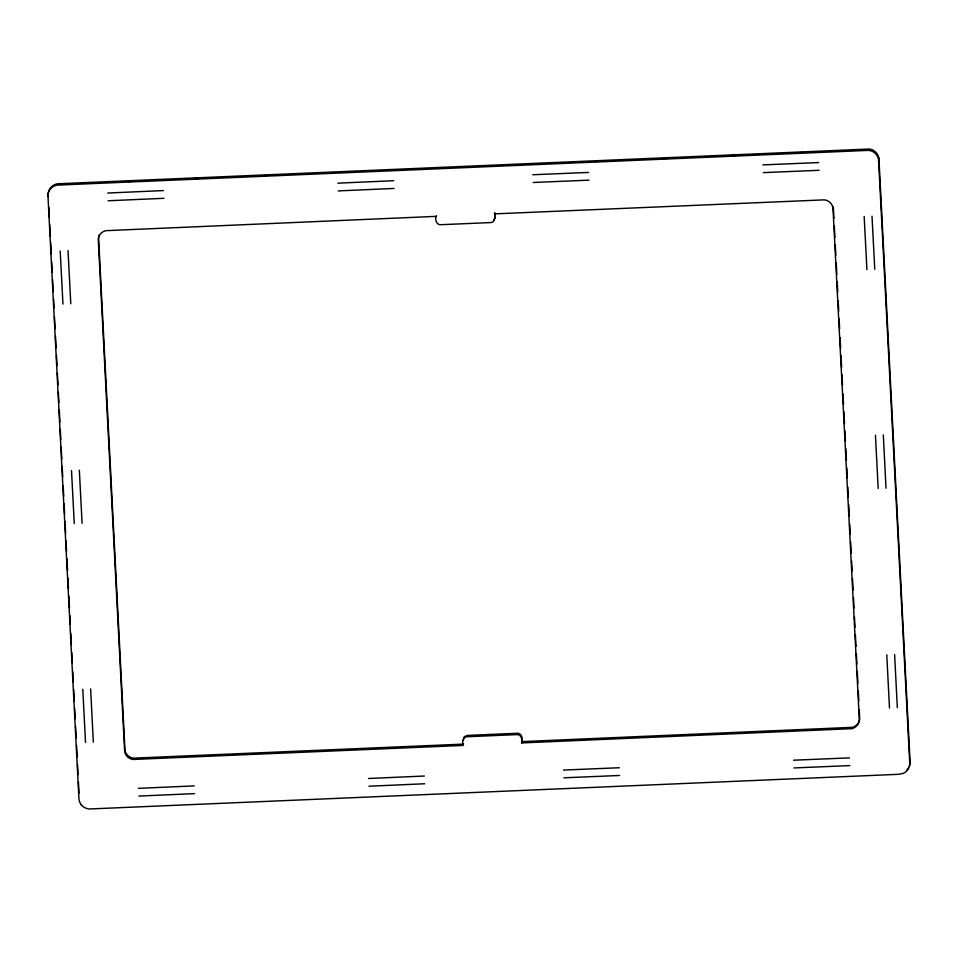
<?xml version="1.0" encoding="UTF-8"?>
<svg xmlns="http://www.w3.org/2000/svg" width="958" height="958" viewBox="0 0 958 958"><rect width="100%" height="100%" fill="white"/><g stroke="black" fill="none" stroke-linecap="round" stroke-linejoin="round"><path stroke-width="1.44" d="M851.746 728.667L521.643 742.929C522.721 739.097 520.757 733.672 516.039 734.642L467.947 736.702C463.145 736.139 461.732 741.743 463.217 745.432L133.102 759.466A9.604 9.448 14.5 0 1 124.636 751.228L98.267 239.56A9.544 9.4 14.5 0 1 105.811 230.674L435.962 216.376C434.884 220.22 436.848 225.633 441.566 224.675L489.658 222.615C495.49 223.178 495.035 216.364 494.723 212.556M521.643 742.929C523.224 739.013 521.763 732.283 516.386 733.313L467.169 735.433L464.307 736.75L463.361 740.079M493.981 219.921L494.951 218.041L494.759 213.287M163.555 190.57L107.715 193.037M163.962 198.306L108.122 200.773M393.69 180.715L337.839 183.17M394.085 188.451L338.246 190.905M194.234 785.895L138.395 788.35M194.63 793.619L138.79 796.086M424.358 776.028L368.519 778.483M424.753 783.764L368.914 786.219M588.607 172.428L532.804 174.751M589.002 180.164L533.199 182.487M818.731 162.561L762.927 164.896M819.126 170.296L763.322 172.62M619.275 767.741L563.472 770.064M619.67 775.477L563.867 777.8M849.399 757.886L793.595 760.209M849.794 765.61L793.99 767.933M60.115 184.391L65.982 184.14M127.881 181.493L131.929 181.313M193.109 178.691L198.977 178.439M260.875 175.793L266.264 175.553M327.576 172.931L333.444 172.679M395.211 170.033L400.612 169.806M461.84 167.183L466.067 166.991M528.72 164.309L534.121 164.081M595.66 161.447L601.528 161.195M663.068 158.549L668.468 158.321M730.116 155.675L735.995 155.424M797.415 152.801L802.816 152.561M864.583 149.915L871.924 149.604M494.388 213.874L824.503 199.851A9.604 9.448 14.5 0 1 832.969 208.09L859.338 719.745A9.544 9.4 14.5 0 1 851.794 728.631M463.564 744.115L133.437 758.149A9.604 9.448 14.5 0 1 127.175 754.82A9.544 9.4 14.5 0 1 124.971 749.91L98.614 238.243A9.544 9.4 14.5 0 1 99.416 234.71M521.978 741.612L852.093 727.35A9.604 9.448 14.5 0 0 858.859 721.961A9.544 9.4 14.5 0 0 859.673 718.428L859.266 709.878M874.762 269.27L872.008 216.161M866.93 269.605L864.164 216.496M70.784 303.722L68.03 250.613M62.953 304.057L60.186 250.948M82.089 523.26L79.334 470.15M74.257 523.595L71.503 470.486M886.018 488.161L883.3 434.908M897.323 707.699L894.604 654.458M878.187 488.496L875.456 435.255M889.491 708.034L886.773 654.793M93.345 742.151L90.627 688.91M85.513 742.486L82.795 689.245M878.905 158.13L910.1 762.137A11.029 10.861 14.5 0 1 909.262 766.292M833.316 206.76L833.939 218.268M834.322 225.657L834.933 237.5M835.304 244.889L835.843 255.247M836.226 262.624L836.825 274.395M837.208 281.76L837.735 292.058M838.19 300.884L838.729 311.194M839.1 318.547L839.639 328.857M840.094 337.731L840.621 348.089M841.004 355.49L841.615 367.333M841.998 374.734L842.537 385.092M842.992 393.966L843.519 404.324M843.902 411.724L844.513 423.532M844.896 430.908L845.423 441.219M845.806 448.595L846.417 460.379M846.788 467.755L847.327 478.066M847.782 486.915L848.309 497.226M848.692 504.603L849.303 516.422M849.686 523.822L850.213 534.181M850.596 541.581L851.207 553.413M851.59 560.813L852.117 571.172M852.5 578.572L853.111 590.415M853.494 597.804L854.021 608.102M854.476 616.94L855.003 627.239M855.386 634.603L855.997 646.375M856.368 653.739L856.907 664.038M857.29 671.426L857.889 683.258M858.272 690.646L858.811 701.005M436.345 215.789L436.381 216.556M48.822 207.048L49.349 217.322M49.72 224.651L50.331 236.446M50.642 242.41L51.253 254.349M51.636 261.797L52.175 272.24M52.558 279.7L53.181 291.627M53.564 299.088L54.019 308.033M54.474 316.906L55.085 328.726M55.468 336.114L56.079 347.934M56.462 355.322L56.989 365.657M57.372 373.045L57.983 384.865M58.354 392.253L58.893 402.599M59.276 410L59.887 421.891M60.27 429.316L60.809 439.71M61.192 447.147L61.803 459.026M62.186 466.45L62.713 476.856M63.18 485.766L63.719 496.172M64.102 503.597L64.629 513.991M65.012 521.439L65.635 533.378M66.018 540.839L66.557 551.281M66.94 558.742L67.551 570.669M67.934 578.129L68.473 588.571M68.856 596.032L69.479 607.971M69.862 615.419L70.317 624.376M70.772 633.226L71.383 645.021M71.766 652.386L72.293 662.708M72.748 671.558L73.287 681.88M73.658 689.245L74.269 701.04M74.652 708.417L75.179 718.74M75.562 726.116L76.173 737.911M76.544 745.288L77.155 757.083M77.538 764.46L78.065 774.783M78.436 781.967L79.023 793.236M48.283 196.773L48.247 193.456A11.089 10.921 14.5 0 1 52.079 186.259A11.029 10.861 14.5 0 1 57.863 183.78L868.559 149.065A11.029 10.861 14.5 0 1 872.714 150.107A11.125 10.957 14.5 0 1 876.079 152.55A11.029 10.861 14.5 0 1 878.869 158.094M908.28 768.112A11.113 10.945 14.5 0 1 906.975 769.717M81.214 804.684A11.029 10.861 14.5 0 1 78.927 798.804L47.9 194.773A11.089 10.921 14.5 0 1 51.732 187.576A11.029 10.861 14.5 0 1 57.516 185.098L868.223 150.382A11.029 10.861 14.5 0 1 872.367 151.424A11.125 10.957 14.5 0 1 875.744 153.867A11.029 10.861 14.5 0 1 878.534 159.411L909.753 763.454A11.029 10.861 14.5 0 1 908.926 767.609A11.113 10.945 14.5 0 1 903.214 773.381L898.688 774.303L90.495 808.935A11.029 10.861 14.5 0 1 86.208 808.289A11.113 10.945 14.5 0 1 81.179 804.648"/></g></svg>
